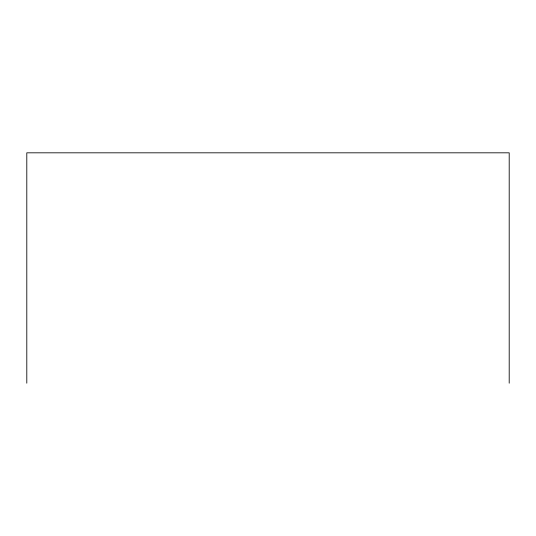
<?xml version="1.0" encoding="UTF-8"?>
<svg xmlns="http://www.w3.org/2000/svg" width="536" height="536" viewBox="0 0 536 536"><rect width="100%" height="100%" fill="white"/><g stroke="black" fill="none" stroke-linecap="round" stroke-linejoin="round"><path stroke-width="0.8" d="M509.2 383.18L509.2 152.82L26.8 152.82L26.8 383.18"/></g></svg>
